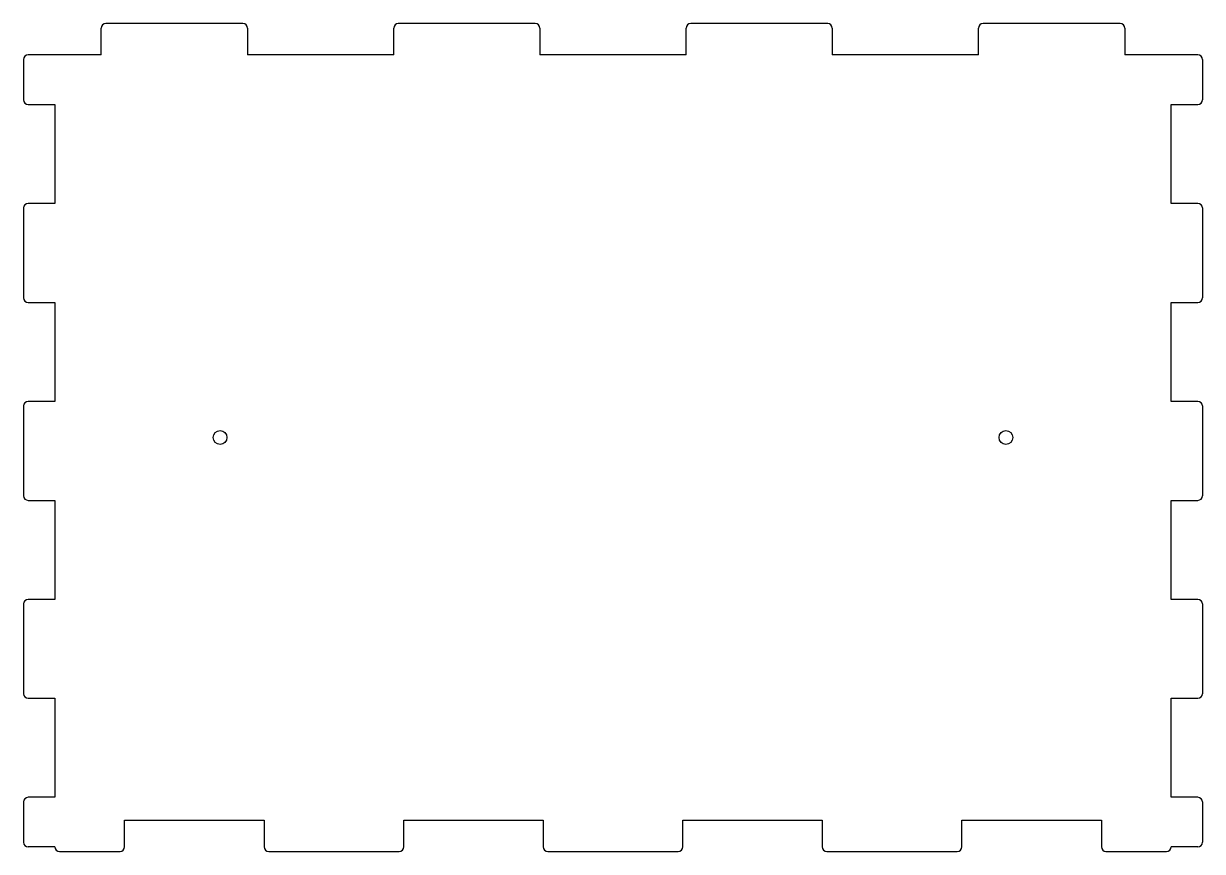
# Model space of a CAD drawing. Header units: millimetres. Extents: x 0 to 512, y 0 to 360.
import ezdxf

# ---------------------------------------------------------------- set-up
doc = ezdxf.new("R2010")
doc.units = ezdxf.units.MM
doc.layers.add('CutProfile', color=7, linetype='CONTINUOUS')

msp = doc.modelspace()

# ---------------------------------------------------------------- linework, layer by layer
at = {"layer": 'CutProfile'}
for p, q in [((95.25, 359.6), (35.75, 359.6)), ((222.25, 359.6), (162.75, 359.6)), ((349.25, 359.6), (289.75, 359.6)), ((476.25, 359.6), (416.75, 359.6)), ((33.75, 346), (33.75, 357.6)), ((97.25, 357.6), (97.25, 346)), ((160.75, 346), (160.75, 357.6)), ((224.25, 357.6), (224.25, 346)), ((287.75, 346), (287.75, 357.6)), ((351.25, 357.6), (351.25, 346)), ((414.75, 346), (414.75, 357.6)), ((478.25, 357.6), (478.25, 346)), ((0, 344), (0, 326.5)), ((33.75, 346), (2, 346)), ((160.75, 346), (97.25, 346)), ((287.75, 346), (224.25, 346)), ((414.75, 346), (351.25, 346)), ((510, 346), (478.25, 346)), ((512, 344), (512, 326.5)), ((2, 324.5), (13.6, 324.5)), ((13.6, 324.5), (13.6, 281.5)), ((498.4, 324.5), (510, 324.5)), ((498.4, 281.5), (498.4, 324.5)), ((0, 279.5), (0, 240.5)), ((13.6, 281.5), (2, 281.5)), ((510, 281.5), (498.4, 281.5)), ((512, 279.5), (512, 240.5)), ((2, 238.5), (13.6, 238.5)), ((13.6, 238.5), (13.6, 195.5)), ((498.4, 238.5), (510, 238.5)), ((498.4, 195.5), (498.4, 238.5)), ((13.6, 195.5), (2, 195.5)), ((510, 195.5), (498.4, 195.5)), ((0, 193.5), (0, 154.5)), ((512, 193.5), (512, 154.5)), ((2, 152.5), (13.6, 152.5)), ((13.6, 152.5), (13.6, 109.5)), ((498.4, 152.5), (510, 152.5)), ((498.4, 109.5), (498.4, 152.5)), ((13.6, 109.5), (2, 109.5)), ((510, 109.5), (498.4, 109.5)), ((0, 107.5), (0, 68.5)), ((512, 107.5), (512, 68.5)), ((2, 66.5), (13.6, 66.5)), ((13.6, 66.5), (13.6, 23.5)), ((498.4, 66.5), (510, 66.5)), ((498.4, 23.5), (498.4, 66.5)), ((0, 21.5), (0, 4)), ((13.6, 23.5), (2, 23.5)), ((510, 23.5), (498.4, 23.5)), ((512, 21.5), (512, 4)), ((43.9, 13.6), (104.5, 13.6)), ((43.9, 2), (43.9, 13.6)), ((104.5, 13.6), (104.5, 2)), ((165.1, 13.6), (225.7, 13.6)), ((165.1, 2), (165.1, 13.6)), ((225.7, 13.6), (225.7, 2)), ((286.3, 13.6), (346.9, 13.6)), ((286.3, 2), (286.3, 13.6)), ((346.9, 13.6), (346.9, 2)), ((407.5, 13.6), (468.1, 13.6)), ((407.5, 2), (407.5, 13.6)), ((468.1, 13.6), (468.1, 2)), ((13.6, 2), (2, 2)), ((15.6, 0), (41.9, 0)), ((106.5, 0), (163.1, 0)), ((227.7, 0), (284.3, 0)), ((348.9, 0), (405.5, 0)), ((470.1, 0), (496.4, 0)), ((510, 2), (498.4, 2))]:
    msp.add_line(p, q, dxfattribs=at)
for centre in [(85.33, 179.8), (426.67, 179.8)]:
    msp.add_circle(centre, 3, dxfattribs=at)
for centre, start, end in [((35.75, 357.6), 90, 180), ((95.25, 357.6), 0, 90), ((162.75, 357.6), 90, 180), ((222.25, 357.6), 0, 90), ((289.75, 357.6), 90, 180), ((349.25, 357.6), 0, 90), ((416.75, 357.6), 90, 180), ((476.25, 357.6), 0, 90), ((2, 344), 90, 180), ((510, 344), 0, 90), ((2, 326.5), 180, -90), ((510, 326.5), -90, 0), ((2, 279.5), 90, 180), ((510, 279.5), 0, 90), ((2, 240.5), 180, -90), ((510, 240.5), -90, 0), ((2, 193.5), 90, 180), ((510, 193.5), 0, 90), ((2, 154.5), 180, -90), ((510, 154.5), -90, 0), ((2, 107.5), 90, 180), ((510, 107.5), 0, 90), ((2, 68.5), 180, -90), ((510, 68.5), -90, 0), ((2, 21.5), 90, 180), ((510, 21.5), 0, 90), ((2, 4), -180, -90), ((15.6, 2), -180, -90), ((41.9, 2), -90, 0), ((106.5, 2), -180, -90), ((163.1, 2), -90, 0), ((227.7, 2), -180, -90), ((284.3, 2), -90, 0), ((348.9, 2), -180, -90), ((405.5, 2), -90, 0), ((470.1, 2), -180, -90), ((496.4, 2), -90, 0), ((510, 4), -90, 0)]:
    msp.add_arc(centre, 2, start, end, dxfattribs=at)

doc.saveas('drawing.dxf')
